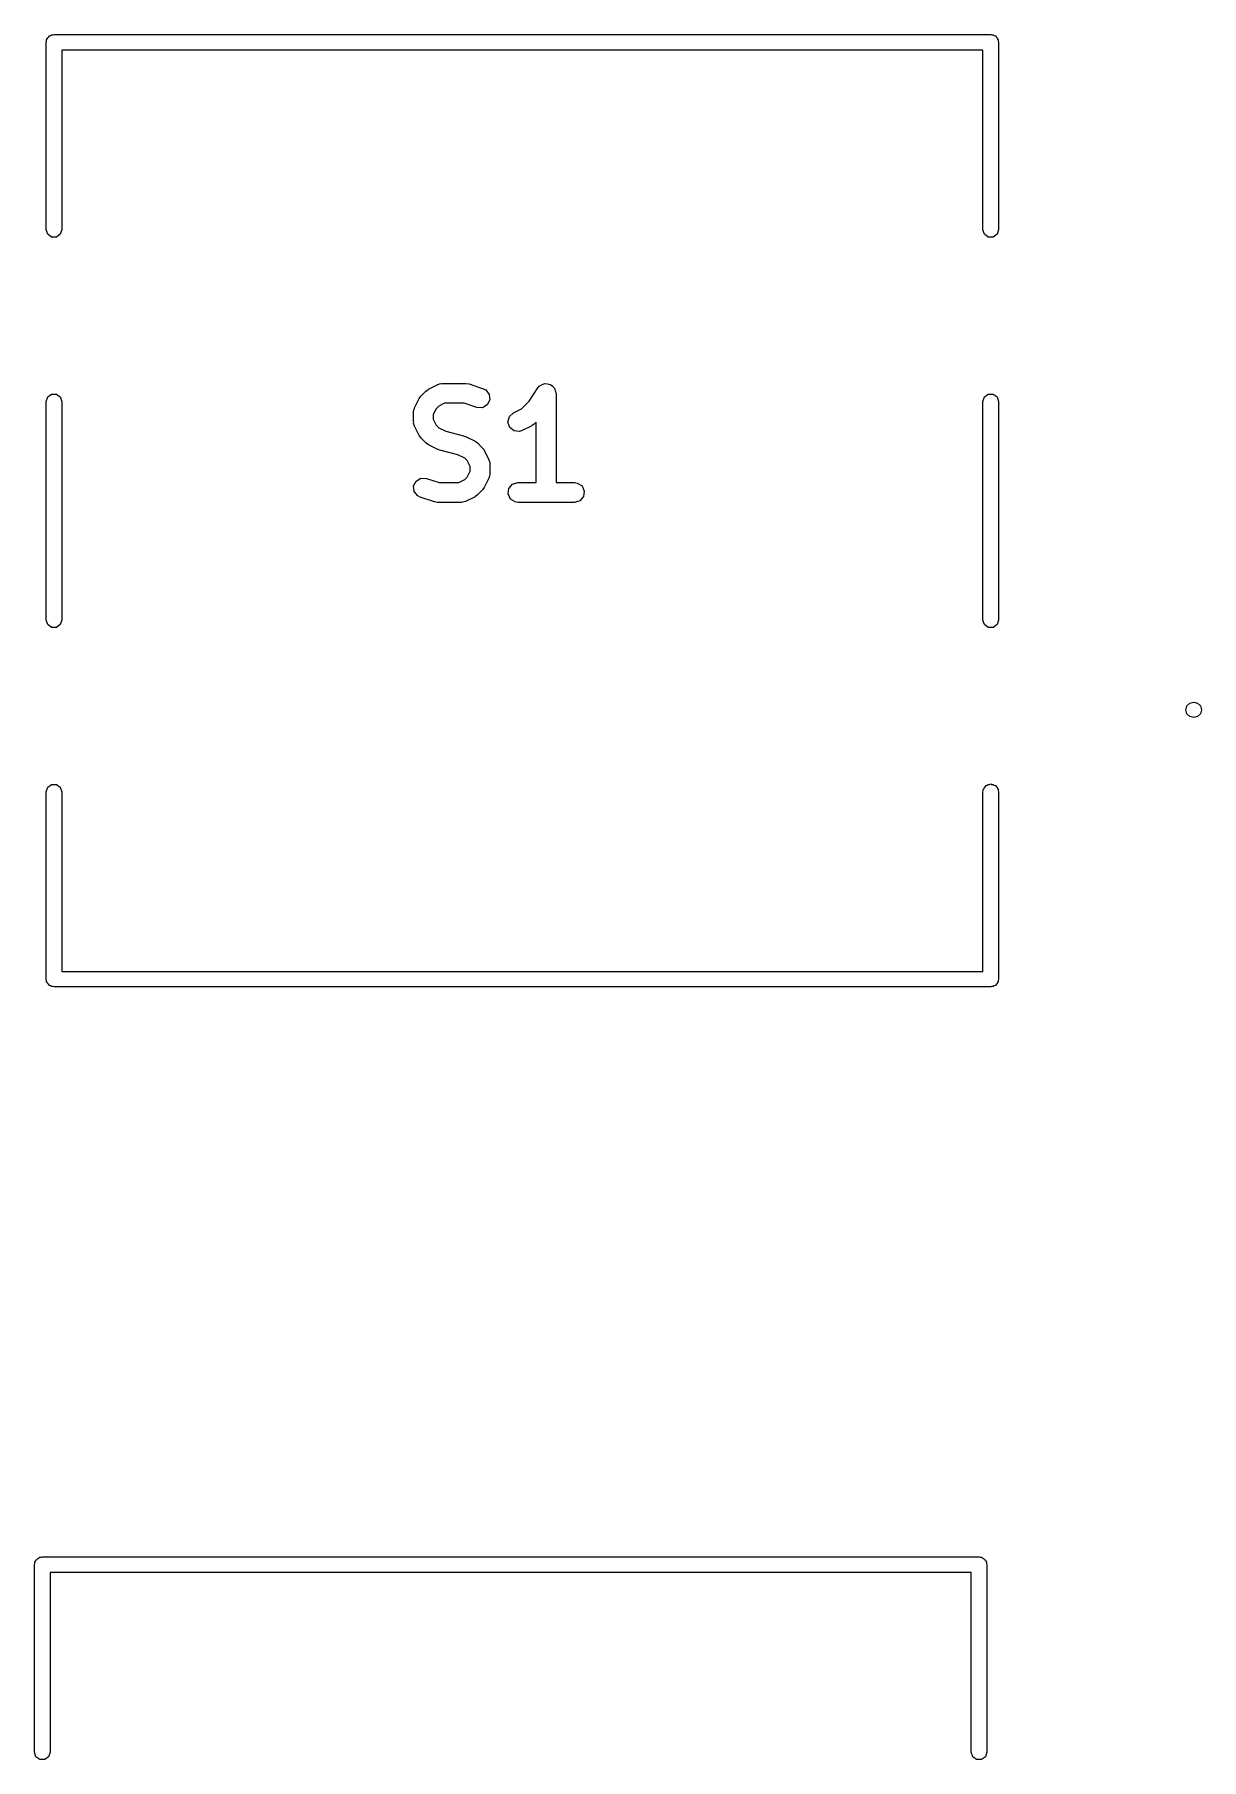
# Model space of a CAD drawing. Extents: x 96.6 to 192.3, y -145.4 to -48.3.
# Drawn here: x 171.9 to 186.85, y -119.5 to -97.4 of the extents above; entities that cross this region are included whole.
import ezdxf

# ---------------------------------------------------------------- set-up
doc = ezdxf.new("R2010")
doc.units = 0
doc.layers.add('BLACK', color=7, linetype='CONTINUOUS')

msp = doc.modelspace()

# ---------------------------------------------------------------- linework, layer by layer
at = {"layer": 'BLACK', "linetype": 'CONTINUOUS'}
for p, q in [((172.069, -97.4412), (172.082, -97.4319)), ((172.082, -97.4319), (172.091, -97.4191)), ((172.091, -97.4191), (172.106, -97.4142)), ((172.106, -97.4142), (172.119, -97.4049)), ((172.119, -97.4049), (172.135, -97.4049)), ((172.135, -97.4049), (172.15, -97.4)), ((172.15, -97.4), (184.15, -97.4)), ((184.15, -97.4), (184.165, -97.4049)), ((184.165, -97.4049), (184.181, -97.4049)), ((184.181, -97.4049), (184.194, -97.4142)), ((184.194, -97.4142), (184.209, -97.4191)), ((184.209, -97.4191), (184.218, -97.4319)), ((184.218, -97.4319), (184.231, -97.4412)), ((172.05, -97.5), (172.055, -97.4849)), ((172.05, -99.9), (172.05, -97.5)), ((172.055, -97.4691), (172.064, -97.4563)), ((172.055, -97.4849), (172.055, -97.4691)), ((172.064, -97.4563), (172.069, -97.4412)), ((184.05, -97.6), (172.25, -97.6)), ((172.25, -97.6), (172.25, -99.9)), ((184.05, -99.9), (184.05, -97.6)), ((184.231, -97.4412), (184.236, -97.4563)), ((184.236, -97.4563), (184.245, -97.4691)), ((184.245, -97.4691), (184.245, -97.4849)), ((184.245, -97.4849), (184.25, -97.5)), ((184.25, -97.5), (184.25, -99.9)), ((172.069, -99.9588), (172.05, -99.9)), ((172.119, -99.9951), (172.069, -99.9588)), ((172.181, -99.9951), (172.119, -99.9951)), ((172.231, -99.9588), (172.181, -99.9951)), ((172.25, -99.9), (172.231, -99.9588)), ((184.069, -99.9588), (184.05, -99.9)), ((184.119, -99.9951), (184.069, -99.9588)), ((184.181, -99.9951), (184.119, -99.9951)), ((184.231, -99.9588), (184.181, -99.9951)), ((184.25, -99.9), (184.231, -99.9588)), ((172.05, -102.1), (172.069, -102.041)), ((172.069, -102.041), (172.119, -102.005)), ((172.119, -102.005), (172.181, -102.005)), ((172.181, -102.005), (172.231, -102.041)), ((172.231, -102.041), (172.25, -102.1)), ((176.769, -102.182), (176.829, -102.061)), ((176.829, -102.061), (176.85, -102.031)), ((176.85, -102.031), (176.852, -102.03)), ((176.852, -102.03), (176.853, -102.028)), ((176.853, -102.028), (176.914, -101.967)), ((176.914, -101.967), (176.942, -101.946)), ((176.942, -101.946), (176.945, -101.945)), ((176.945, -101.945), (176.947, -101.943)), ((176.947, -101.943), (177.067, -101.883)), ((177.067, -101.883), (177.102, -101.872)), ((177.102, -101.872), (177.113, -101.873)), ((177.113, -101.873), (177.124, -101.87)), ((177.124, -101.87), (177.427, -101.87)), ((177.427, -101.87), (177.462, -101.875)), ((177.462, -101.875), (177.464, -101.876)), ((177.464, -101.876), (177.467, -101.876)), ((177.467, -101.876), (177.648, -101.937)), ((177.648, -101.937), (177.681, -101.953)), ((177.681, -101.953), (177.725, -102.009)), ((177.725, -102.009), (177.733, -102.08)), ((178.235, -102.097), (178.349, -101.926)), ((178.349, -101.926), (178.371, -101.902)), ((178.371, -101.902), (178.372, -101.901)), ((178.372, -101.9), (178.373, -101.899)), ((178.372, -101.901), (178.372, -101.9)), ((178.373, -101.899), (178.405, -101.885)), ((178.405, -101.885), (178.437, -101.871)), ((178.437, -101.871), (178.438, -101.871)), ((178.438, -101.871), (178.439, -101.871)), ((178.439, -101.871), (178.473, -101.876)), ((178.473, -101.876), (178.508, -101.881)), ((178.508, -101.881), (178.508, -101.882)), ((178.508, -101.882), (178.509, -101.882)), ((178.509, -101.882), (178.535, -101.905)), ((178.535, -101.905), (178.562, -101.928)), ((178.562, -101.928), (178.562, -101.929)), ((178.562, -101.929), (178.563, -101.93)), ((178.563, -101.93), (178.572, -101.963)), ((178.572, -101.963), (178.582, -101.997)), ((178.582, -101.997), (178.582, -103.14)), ((184.05, -102.1), (184.069, -102.041)), ((184.069, -102.041), (184.119, -102.005)), ((184.119, -102.005), (184.181, -102.005)), ((184.181, -102.005), (184.231, -102.041)), ((184.231, -102.041), (184.25, -102.1)), ((172.05, -104.9), (172.05, -102.1)), ((172.25, -102.1), (172.25, -104.9)), ((176.755, -102.238), (176.761, -102.203)), ((176.755, -102.359), (176.755, -102.238)), ((176.761, -102.203), (176.767, -102.193)), ((176.767, -102.193), (176.769, -102.182)), ((177.047, -102.193), (177.009, -102.268)), ((177.009, -102.268), (177.009, -102.329)), ((177.079, -102.161), (177.047, -102.193)), ((177.154, -102.124), (177.079, -102.161)), ((177.406, -102.124), (177.154, -102.124)), ((177.568, -102.178), (177.406, -102.124)), ((177.639, -102.18), (177.568, -102.178)), ((177.701, -102.144), (177.639, -102.18)), ((177.733, -102.08), (177.701, -102.144)), ((177.965, -102.364), (177.983, -102.295)), ((177.983, -102.295), (178.035, -102.246)), ((178.035, -102.246), (178.138, -102.195)), ((178.138, -102.195), (178.235, -102.097)), ((184.05, -104.9), (184.05, -102.1)), ((184.25, -102.1), (184.25, -104.9)), ((176.759, -102.37), (176.755, -102.359)), ((176.757, -102.382), (176.759, -102.37)), ((176.769, -102.416), (176.757, -102.382)), ((176.829, -102.537), (176.769, -102.416)), ((177.009, -102.329), (177.047, -102.405)), ((177.047, -102.405), (177.079, -102.436)), ((177.079, -102.436), (177.169, -102.482)), ((177.169, -102.482), (177.397, -102.539)), ((177.988, -102.432), (177.965, -102.364)), ((178.043, -102.477), (177.988, -102.432)), ((178.114, -102.484), (178.043, -102.477)), ((178.149, -102.473), (178.114, -102.484)), ((178.27, -102.413), (178.149, -102.473)), ((178.271, -102.411), (178.27, -102.413)), ((178.274, -102.41), (178.271, -102.411)), ((178.303, -102.389), (178.274, -102.41)), ((178.328, -102.364), (178.303, -102.389)), ((178.328, -103.14), (178.328, -102.364)), ((176.831, -102.539), (176.829, -102.537)), ((176.831, -102.541), (176.831, -102.539)), ((176.853, -102.57), (176.831, -102.541)), ((176.914, -102.631), (176.853, -102.57)), ((176.916, -102.632), (176.914, -102.631)), ((176.917, -102.634), (176.916, -102.632)), ((176.947, -102.654), (176.917, -102.634)), ((177.067, -102.715), (176.947, -102.654)), ((177.072, -102.716), (177.067, -102.715)), ((177.093, -102.725), (177.072, -102.716)), ((177.322, -102.782), (177.093, -102.725)), ((177.397, -102.539), (177.419, -102.547)), ((177.419, -102.547), (177.423, -102.548)), ((177.423, -102.548), (177.544, -102.609)), ((177.544, -102.609), (177.574, -102.629)), ((177.574, -102.629), (177.575, -102.631)), ((177.575, -102.631), (177.577, -102.632)), ((177.577, -102.632), (177.637, -102.693)), ((177.637, -102.693), (177.659, -102.722)), ((177.659, -102.722), (177.66, -102.724)), ((177.66, -102.724), (177.661, -102.726)), ((177.661, -102.726), (177.722, -102.847)), ((177.412, -102.827), (177.322, -102.782)), ((177.443, -102.858), (177.412, -102.827)), ((177.481, -102.934), (177.443, -102.858)), ((177.481, -102.995), (177.481, -102.934)), ((177.722, -102.847), (177.733, -102.881)), ((177.733, -102.881), (177.732, -102.893)), ((177.732, -102.893), (177.735, -102.904)), ((177.735, -102.904), (177.735, -103.025)), ((176.757, -103.183), (176.789, -103.12)), ((176.765, -103.255), (176.757, -103.183)), ((176.789, -103.12), (176.851, -103.083)), ((176.851, -103.083), (176.923, -103.086)), ((176.923, -103.086), (177.084, -103.14)), ((177.084, -103.14), (177.336, -103.14)), ((177.336, -103.14), (177.412, -103.102)), ((177.412, -103.102), (177.443, -103.07)), ((177.443, -103.07), (177.481, -102.995)), ((177.722, -103.081), (177.661, -103.202)), ((177.724, -103.07), (177.722, -103.081)), ((177.73, -103.06), (177.724, -103.07)), ((177.735, -103.025), (177.73, -103.06)), ((177.976, -103.214), (178.023, -103.16)), ((178.023, -103.16), (178.092, -103.14)), ((178.092, -103.14), (178.328, -103.14)), ((178.582, -103.14), (178.818, -103.14)), ((178.818, -103.14), (178.853, -103.145)), ((178.853, -103.145), (178.914, -103.183)), ((178.914, -103.183), (178.943, -103.248)), ((176.81, -103.31), (176.765, -103.255)), ((176.842, -103.327), (176.81, -103.31)), ((177.024, -103.387), (176.842, -103.327)), ((177.026, -103.387), (177.024, -103.387)), ((177.028, -103.388), (177.026, -103.387)), ((177.064, -103.394), (177.028, -103.388)), ((177.366, -103.394), (177.064, -103.394)), ((177.377, -103.39), (177.366, -103.394)), ((177.389, -103.392), (177.377, -103.39)), ((177.423, -103.38), (177.389, -103.392)), ((177.544, -103.32), (177.423, -103.38)), ((177.546, -103.318), (177.544, -103.32)), ((177.548, -103.318), (177.546, -103.318)), ((177.577, -103.296), (177.548, -103.318)), ((177.637, -103.235), (177.577, -103.296)), ((177.639, -103.233), (177.637, -103.235)), ((177.641, -103.232), (177.639, -103.233)), ((177.661, -103.202), (177.641, -103.232)), ((177.966, -103.285), (177.976, -103.214)), ((177.996, -103.35), (177.966, -103.285)), ((178.056, -103.388), (177.996, -103.35)), ((178.092, -103.394), (178.056, -103.388)), ((178.818, -103.394), (178.092, -103.394)), ((178.886, -103.373), (178.818, -103.394)), ((178.933, -103.319), (178.886, -103.373)), ((178.943, -103.248), (178.933, -103.319)), ((172.069, -104.959), (172.05, -104.9)), ((172.25, -104.9), (172.231, -104.959)), ((184.069, -104.959), (184.05, -104.9)), ((184.25, -104.9), (184.231, -104.959)), ((172.119, -104.995), (172.069, -104.959)), ((172.181, -104.995), (172.119, -104.995)), ((172.231, -104.959), (172.181, -104.995)), ((184.119, -104.995), (184.069, -104.959)), ((184.181, -104.995), (184.119, -104.995)), ((184.231, -104.959), (184.181, -104.995)), ((186.65, -106.05), (186.663, -106)), ((186.663, -106.1), (186.65, -106.05)), ((186.663, -106), (186.7, -105.963)), ((186.7, -105.963), (186.75, -105.95)), ((186.75, -105.95), (186.8, -105.963)), ((186.8, -105.963), (186.837, -106)), ((186.837, -106), (186.85, -106.05)), ((186.85, -106.05), (186.837, -106.1)), ((186.7, -106.137), (186.663, -106.1)), ((186.75, -106.15), (186.7, -106.137)), ((186.8, -106.137), (186.75, -106.15)), ((186.837, -106.1), (186.8, -106.137)), ((172.05, -107.1), (172.069, -107.041)), ((172.05, -109.5), (172.05, -107.1)), ((172.069, -107.041), (172.119, -107.005)), ((172.119, -107.005), (172.181, -107.005)), ((172.181, -107.005), (172.231, -107.041)), ((172.231, -107.041), (172.25, -107.1)), ((172.25, -107.1), (172.25, -109.4)), ((184.05, -107.1), (184.055, -107.085)), ((184.05, -109.4), (184.05, -107.1)), ((184.055, -107.069), (184.064, -107.056)), ((184.055, -107.085), (184.055, -107.069)), ((184.064, -107.056), (184.069, -107.041)), ((184.069, -107.041), (184.082, -107.032)), ((184.082, -107.032), (184.091, -107.019)), ((184.091, -107.019), (184.106, -107.014)), ((184.106, -107.014), (184.119, -107.005)), ((184.119, -107.005), (184.135, -107.005)), ((184.135, -107.005), (184.15, -107)), ((184.15, -107), (184.165, -107.005)), ((184.165, -107.005), (184.181, -107.005)), ((184.181, -107.005), (184.194, -107.014)), ((184.194, -107.014), (184.209, -107.019)), ((184.209, -107.019), (184.218, -107.032)), ((184.218, -107.032), (184.231, -107.041)), ((184.231, -107.041), (184.236, -107.056)), ((184.236, -107.056), (184.245, -107.069)), ((184.245, -107.069), (184.245, -107.085)), ((184.245, -107.085), (184.25, -107.1)), ((184.25, -107.1), (184.25, -109.5)), ((172.055, -109.515), (172.05, -109.5)), ((172.055, -109.531), (172.055, -109.515)), ((172.064, -109.544), (172.055, -109.531)), ((172.069, -109.559), (172.064, -109.544)), ((172.082, -109.568), (172.069, -109.559)), ((172.091, -109.581), (172.082, -109.568)), ((172.106, -109.586), (172.091, -109.581)), ((172.119, -109.595), (172.106, -109.586)), ((172.25, -109.4), (184.05, -109.4)), ((184.194, -109.586), (184.181, -109.595)), ((184.209, -109.581), (184.194, -109.586)), ((184.218, -109.568), (184.209, -109.581)), ((184.231, -109.559), (184.218, -109.568)), ((184.236, -109.544), (184.231, -109.559)), ((184.245, -109.531), (184.236, -109.544)), ((184.25, -109.5), (184.245, -109.515)), ((184.245, -109.515), (184.245, -109.531)), ((172.135, -109.595), (172.119, -109.595)), ((172.15, -109.6), (172.135, -109.595)), ((184.15, -109.6), (172.15, -109.6)), ((184.165, -109.595), (184.15, -109.6)), ((184.181, -109.595), (184.165, -109.595)), ((171.9, -117), (171.905, -116.985)), ((171.9, -119.4), (171.9, -117)), ((171.905, -116.969), (171.914, -116.956)), ((171.905, -116.985), (171.905, -116.969)), ((171.914, -116.956), (171.919, -116.941)), ((171.919, -116.941), (171.932, -116.932)), ((171.932, -116.932), (171.941, -116.919)), ((171.941, -116.919), (171.956, -116.914)), ((171.956, -116.914), (171.969, -116.905)), ((171.969, -116.905), (171.985, -116.905)), ((171.985, -116.905), (172, -116.9)), ((172, -116.9), (184, -116.9)), ((183.9, -117.1), (172.1, -117.1)), ((172.1, -117.1), (172.1, -119.4)), ((183.9, -119.4), (183.9, -117.1)), ((184, -116.9), (184.015, -116.905)), ((184.015, -116.905), (184.031, -116.905)), ((184.031, -116.905), (184.044, -116.914)), ((184.044, -116.914), (184.059, -116.919)), ((184.059, -116.919), (184.068, -116.932)), ((184.068, -116.932), (184.081, -116.941)), ((184.081, -116.941), (184.086, -116.956)), ((184.086, -116.956), (184.095, -116.969)), ((184.095, -116.969), (184.095, -116.985)), ((184.095, -116.985), (184.1, -117)), ((184.1, -117), (184.1, -119.4)), ((171.919, -119.459), (171.9, -119.4)), ((171.969, -119.495), (171.919, -119.459)), ((172.031, -119.495), (171.969, -119.495)), ((172.081, -119.459), (172.031, -119.495)), ((172.1, -119.4), (172.081, -119.459)), ((183.919, -119.459), (183.9, -119.4)), ((183.969, -119.495), (183.919, -119.459)), ((184.031, -119.495), (183.969, -119.495)), ((184.081, -119.459), (184.031, -119.495)), ((184.1, -119.4), (184.081, -119.459))]:
    msp.add_line(p, q, dxfattribs=at)

doc.saveas('drawing.dxf')
